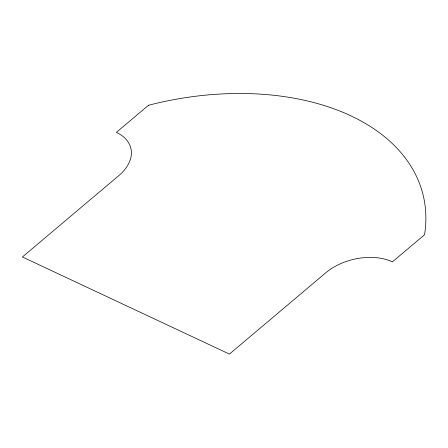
<?xml version="1.0" encoding="UTF-8"?>
<svg xmlns="http://www.w3.org/2000/svg" width="448" height="448" viewBox="0 0 448 448"><rect width="100%" height="100%" fill="white"/><g stroke="black" fill="none" stroke-linecap="round" stroke-linejoin="round"><path stroke-width="0.67" d="M148.512 105.269L116.39 132.373A47.93 30.358 -13.5 0 1 118.77 175.661L22.4 256.978L229.426 354.088L325.797 272.77A47.93 30.358 -13.5 0 1 392.426 261.85L424.547 234.746A239.658 151.794 -13.5 0 0 148.512 105.269"/></g></svg>
